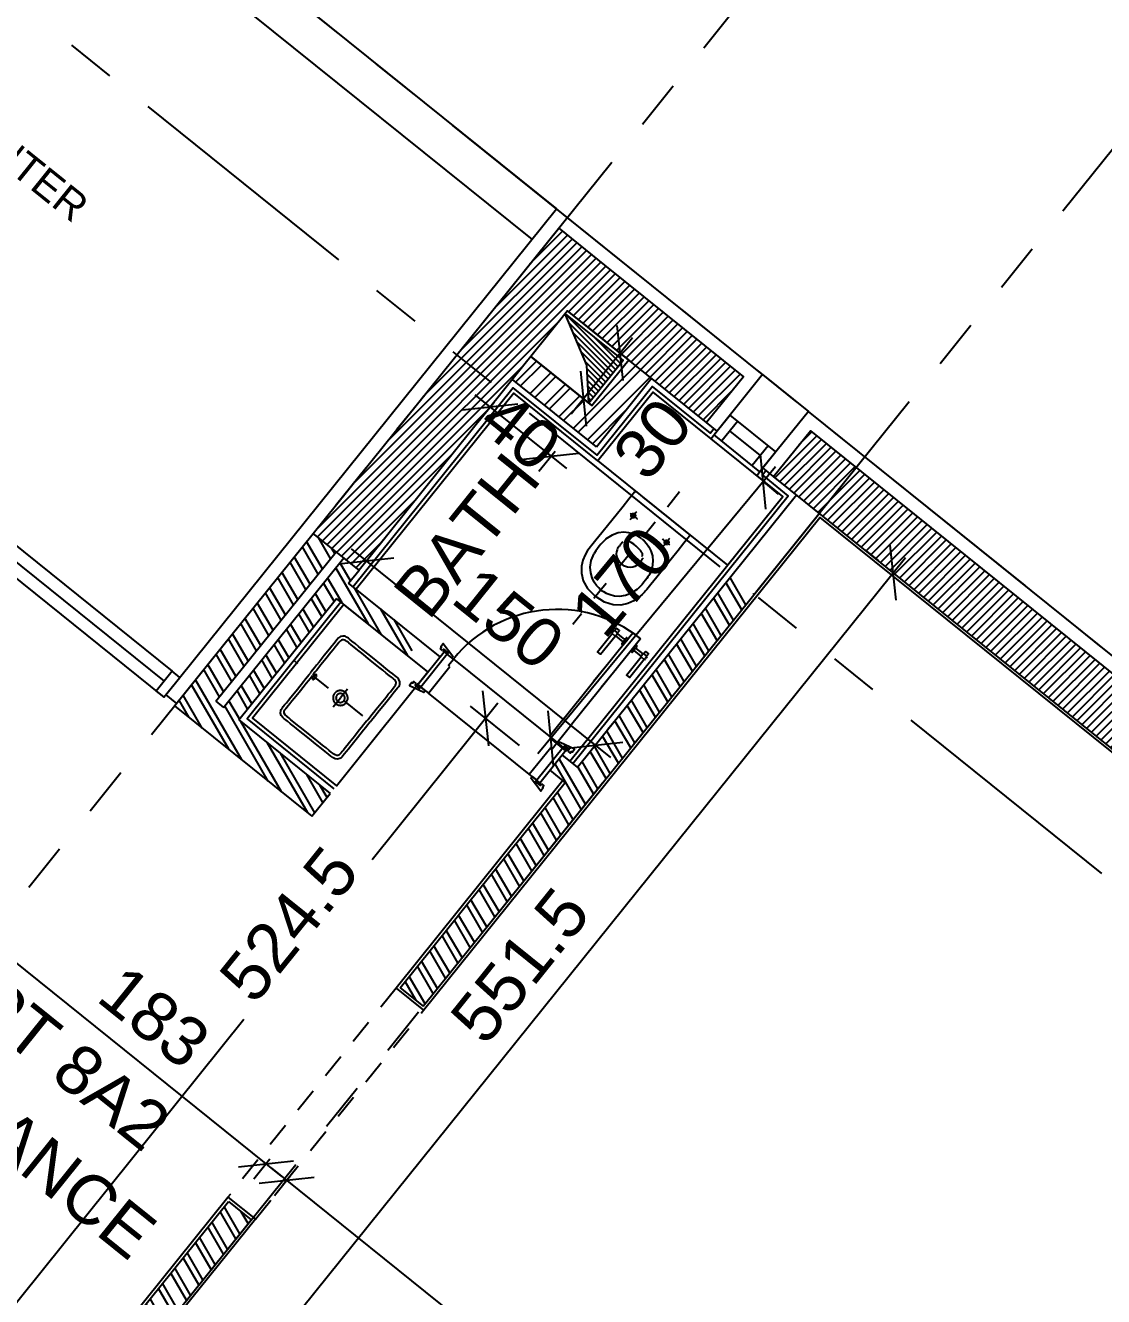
# Model space of a CAD drawing. Extents: x 83 to 143.2, y -2.6 to 70.8.
# Drawn here: x 119.7 to 125.21, y 40.34 to 46.83 of the extents above; entities that cross this region are included whole.
import ezdxf
from ezdxf.enums import TextEntityAlignment as Align

# ---------------------------------------------------------------- set-up
doc = ezdxf.new("R2010")
doc.units = 0
doc.header["$MEASUREMENT"] = 0
doc.header["$PDMODE"] = 3
doc.header["$PDSIZE"] = 0.3
for name, pattern in [('AXIS_100$0$A-AXIS$0$PHANTOM', [2.5, 1.25, -0.25, 0.25, -0.25, 0.25, -0.25]), ('CENTER', [2, 1.25, -0.25, 0.25, -0.25]), ('DASHDOTX2', [50.8, 25.4, -12.7, 0, -12.7]), ('HIDDEN2', [0.1875, 0.125, -0.0625])]:
    doc.linetypes.add(name, pattern=pattern)
doc.layers.get('0').update_dxf_attribs({"linetype": 'CONTINUOUS'})
doc.layers.get('DEFPOINTS').update_dxf_attribs({"linetype": 'CONTINUOUS'})
for name, color, linetype in [('A-ALU', 9, 'CONTINUOUS'), ('A-AXIS-SANITARY', 10, 'DASHDOTX2'), ('a-dim', 3, 'CONTINUOUS'), ('A-DOORS', 1, 'CONTINUOUS'), ('A-FLOR-PFIX', 61, 'CONTINUOUS'), ('A-HATCH-CONC', 8, 'CONTINUOUS'), ('A-HATCH-WALL', 8, 'CONTINUOUS'), ('A-NOMENCLATURE', 3, 'CONTINUOUS'), ('A-PLASTER', 8, 'CONTINUOUS'), ('A-PROJ1H', 9, 'HIDDEN2'), ('A-PROJECTION', 9, 'CONTINUOUS'), ('a-revetement', 1, 'CONTINUOUS'), ('A-SANIT', 95, 'CONTINUOUS'), ('A-SECT-TILE', 12, 'CONTINUOUS'), ('a-shaft', 251, 'CONTINUOUS'), ('a-text-red', 10, 'CONTINUOUS'), ('A-WALL', 4, 'CONTINUOUS'), ('AXIS_100$0$A-AXIS-100', 10, 'AXIS_100$0$A-AXIS$0$PHANTOM'), ('S-7TH$0$A-SHAFT 7-8', 8, 'CONTINUOUS'), ('S-7TH$0$A-STR 7-8TH', 2, 'CONTINUOUS'), ('S-8TH$0$A-SHAFT 7-8', 8, 'CONTINUOUS'), ('S-8TH$0$A-STR 7-8TH', 2, 'CONTINUOUS')]:
    doc.layers.add(name, color=color, linetype=linetype)
doc.styles.add('A100-STEXT', font='ARIAL.TTF', dxfattribs={"height": 0.25})
doc.dimstyles.new('A100-DIM', dxfattribs={"dimtxt": 0.25, "dimasz": 0.2, "dimexe": 0.1, "dimexo": 0.3, "dimgap": 0.1, "dimtad": 1, "dimlfac": 100, "dimrnd": 0.5, "dimdsep": 46, "dimtxsty": 'A100-STEXT', "dimblk1": 'OBLIQUE', "dimblk2": 'OBLIQUE', "dimsah": 1, "dimcen": -0.05, "dimdle": 0.1, "dimclrd": 15, "dimclre": 15, "dimclrt": 256, "dimadec": 0, "dimazin": 0, "dimtfac": 0.28, "dimtix": 1, "dimtmove": 2, "dimatfit": 3, "dimldrblk": 'OBLIQUE', "dimfxl": 0, "dimtolj": 1, "dimarcsym": 0})
pattern_1 = [(45, (91.649424, -3e-10), (-0.022097087, 0.022097087), [])]

# ---------------------------------------------------------------- blocks, each defined once
blk = doc.blocks.new('_OBLIQUE')
at = {"color": 0, "linetype": 'ByBlock'}
blk.add_line((-0.5, -0.5), (0.5, 0.5), dxfattribs=at)
blk = doc.blocks.new('*D41')
at = {"layer": 'a-dim', "color": 15, "lineweight": -2}
for p, q in [((123.9928, 44.1517), (124.0582, 44.0991)), ((120.6173, 39.6609), (124.1988, 44.1144)), ((120.5366, 39.8541), (120.602, 39.8015))]:
    blk.add_line(p, q, dxfattribs=at)
at = {"layer": 'DEFPOINTS', "color": 0}
for p in [(124.1362, 44.0365), (124.2266, 43.9637), (120.7704, 39.6661)]:
    blk.add_point(p, dxfattribs=at)
at = {"layer": 'a-dim', "color": 15, "lineweight": -2, "xscale": 0.2, "yscale": 0.2, "zscale": 0.2}
for p, rotation in [((124.1362, 44.0365), 51.19370934052296), ((120.68, 39.7388), 231.193709340523)]:
    blk.add_blockref('_OBLIQUE', p, dxfattribs=dict(at, rotation=rotation))
at = {"layer": 'a-dim', "insert": (122.2307, 42.0303), "char_height": 0.25, "attachment_point": 5, "rotation": 51.19371, "style": 'A100-STEXT'}
blk.add_mtext('\\A1;551.5', dxfattribs=at)
blk = doc.blocks.new('*D42')
at = {"layer": 'a-dim', "color": 15, "lineweight": -2}
for p, q in [((121.9994, 44.9442), (122.467, 44.5682)), ((122.0972, 44.9062), (122.0147, 44.8036)), ((122.4089, 44.6556), (122.3264, 44.553))]:
    blk.add_line(p, q, dxfattribs=at)
at = {"layer": 'DEFPOINTS', "color": 0}
for p in [(122.2852, 45.14), (122.5969, 44.8893), (122.3891, 44.6309)]:
    blk.add_point(p, dxfattribs=at)
at = {"layer": 'a-dim', "color": 15, "lineweight": -2, "xscale": 0.2, "yscale": 0.2, "zscale": 0.2}
for p, rotation in [((122.0774, 44.8816), 141.1937093677481), ((122.3891, 44.6309), 321.1937093677481)]:
    blk.add_blockref('_OBLIQUE', p, dxfattribs=dict(at, rotation=rotation))
at = {"layer": 'a-dim', "insert": (122.2332, 44.7562), "char_height": 0.25, "attachment_point": 5, "rotation": 321.19371, "style": 'A100-STEXT'}
blk.add_mtext('\\A1;40', dxfattribs=at)
blk = doc.blocks.new('*D43')
at = {"layer": 'a-dim', "color": 15, "lineweight": -2}
for p, q in [((119.4291, 42.2267), (121.011, 40.9546)), ((119.5259, 42.1876), (119.4443, 42.0861)), ((120.9519, 41.0407), (120.8704, 40.9393))]:
    blk.add_line(p, q, dxfattribs=at)
at = {"layer": 'DEFPOINTS', "color": 0}
for p in [(119.7139, 42.4213), (121.14, 41.2745), (120.933, 41.0172)]:
    blk.add_point(p, dxfattribs=at)
at = {"layer": 'a-dim', "color": 15, "lineweight": -2, "xscale": 0.2, "yscale": 0.2, "zscale": 0.2}
for p, rotation in [((119.507, 42.1641), 141.193709374434), ((120.933, 41.0172), 321.193709374434)]:
    blk.add_blockref('_OBLIQUE', p, dxfattribs=dict(at, rotation=rotation))
at = {"layer": 'a-dim', "insert": (120.3627, 41.7681), "char_height": 0.25, "attachment_point": 5, "rotation": 321.19371, "style": 'A100-STEXT'}
blk.add_mtext('\\A1;183', dxfattribs=at)
blk = doc.blocks.new('*D44')
at = {"layer": 'a-dim', "color": 15, "lineweight": -2}
for p, q in [((120.9603, 40.9953), (129.4037, 34.2051)), ((121.0571, 40.9561), (120.9756, 40.8547)), ((130.7861, 36.0836), (129.2631, 34.1899))]:
    blk.add_line(p, q, dxfattribs=at)
at = {"layer": 'DEFPOINTS', "color": 0}
for p in [(121.2452, 41.1899), (130.9741, 36.3174), (129.3258, 34.2678)]:
    blk.add_point(p, dxfattribs=at)
at = {"layer": 'a-dim', "color": 15, "lineweight": -2, "xscale": 0.2, "yscale": 0.2, "zscale": 0.2}
for p, rotation in [((121.0382, 40.9326), 141.1937093744343), ((129.3258, 34.2678), 321.1937093744343)]:
    blk.add_blockref('_OBLIQUE', p, dxfattribs=dict(at, rotation=rotation))
at = {"layer": 'a-dim', "insert": (125.3247, 37.7777), "char_height": 0.25, "attachment_point": 5, "rotation": 321.19371, "style": 'A100-STEXT'}
blk.add_mtext('\\A1;1063.5', dxfattribs=at)
blk = doc.blocks.new('*D49')
at = {"layer": 'a-dim', "color": 15, "lineweight": -2}
for p, q in [((122.5512, 45.3111), (122.6634, 45.2209)), ((122.804, 45.2361), (122.4906, 44.8465)), ((122.3631, 45.0773), (122.4754, 44.9871))]:
    blk.add_line(p, q, dxfattribs=at)
at = {"layer": 'DEFPOINTS', "color": 0}
for p in [(122.7849, 45.1231), (122.5533, 44.9244), (122.5969, 44.8893)]:
    blk.add_point(p, dxfattribs=at)
at = {"layer": 'a-dim', "color": 15, "lineweight": -2, "xscale": 0.2, "yscale": 0.2, "zscale": 0.2}
for p, rotation in [((122.7413, 45.1582), 51.19370936682868), ((122.5533, 44.9244), 231.1937093668287)]:
    blk.add_blockref('_OBLIQUE', p, dxfattribs=dict(at, rotation=rotation))
at = {"layer": 'a-dim', "insert": (122.9073, 44.7203), "char_height": 0.25, "attachment_point": 5, "rotation": 51.19371, "style": 'A100-STEXT'}
blk.add_mtext('\\A1;30', dxfattribs=at)
blk = doc.blocks.new('*D85')
at = {"layer": 'a-dim', "color": 15, "lineweight": -2}
for p, q in [((122.1174, 43.3698), (121.4747, 42.5706)), ((122.2272, 43.1531), (121.9768, 43.3545)), ((118.7048, 39.1264), (120.8195, 41.7559)), ((118.6478, 39.3006), (118.6896, 39.267))]:
    blk.add_line(p, q, dxfattribs=at)
at = {"layer": 'DEFPOINTS', "color": 0}
for p in [(122.0547, 43.2919), (122.461, 42.9651), (118.8816, 39.1126)]:
    blk.add_point(p, dxfattribs=at)
at = {"layer": 'a-dim', "color": 15, "lineweight": -2, "xscale": 0.2, "yscale": 0.2, "zscale": 0.2}
for p, rotation in [((122.0547, 43.2919), 51.19370934052296), ((118.7675, 39.2043), 231.193709340523)]:
    blk.add_blockref('_OBLIQUE', p, dxfattribs=dict(at, rotation=rotation))
at = {"layer": 'a-dim', "insert": (121.0507, 42.2408), "char_height": 0.25, "attachment_point": 5, "rotation": 51.19371, "style": 'A100-STEXT'}
blk.add_mtext('\\A1;524.5', dxfattribs=at)
blk = doc.blocks.new('A$C424D7636')
at = {"layer": 'A-ALU'}
for p, q in [((24.3159, 47.1427), (28.8044, 43.533)), ((24.1954, 47.0727), (28.7619, 43.4003)), ((31.6533, 44.8415), (31.5718, 44.7402)), ((31.6923, 44.8101), (31.6108, 44.7088)), ((31.8871, 44.6535), (31.6533, 44.8415)), ((31.8056, 44.5521), (31.5718, 44.7402)), ((31.6515, 44.7595), (31.8074, 44.6341)), ((31.8481, 44.6848), (31.7666, 44.5835)), ((31.8871, 44.6535), (31.8056, 44.5521)), ((27.9611, 44.1278), (28.7637, 43.4823))]:
    blk.add_line(p, q, dxfattribs=at)
blk.add_lwpolyline([(28.723, 43.4317), (28.7619, 43.4003), (28.8434, 43.5016), (28.8044, 43.533)], close=True, dxfattribs=at)
blk = doc.blocks.new('A$C3DEF75EA')
at = {"layer": 'A-DOORS'}
for p, q in [((-0.11, 0.68), (-0.06, 0.68)), ((-0.11, 0.56), (-0.11, 0.68)), ((-0.06, 0.68), (-0.06, 0.56)), ((-0.167, 0.63), (-0.193, 0.63)), ((-0.193, 0.625), (-0.193, 0.63)), ((-0.193, 0.61), (-0.193, 0.615)), ((-0.167, 0.61), (-0.193, 0.61)), ((-0.19, 0.63), (-0.19, 0.6445)), ((-0.19, 0.4905), (-0.19, 0.61)), ((-0.1705, 0.645), (-0.1895, 0.645)), ((-0.17, 0.63), (-0.17, 0.6445)), ((-0.17, 0.4905), (-0.17, 0.61)), ((-0.167, 0.6275), (-0.167, 0.63)), ((-0.12, 0.6275), (-0.167, 0.6275)), ((-0.167, 0.61), (-0.167, 0.6125)), ((-0.12, 0.6125), (-0.167, 0.6125)), ((-0.12, 0.602), (-0.12, 0.638)), ((-0.11, 0.64), (-0.118, 0.64)), ((-0.11, 0.6), (-0.118, 0.6)), ((-0.11, 0.6), (-0.11, 0.64)), ((-0.06, 0.64), (-0.052, 0.64)), ((-0.06, 0.6), (-0.06, 0.64)), ((-0.06, 0.6), (-0.052, 0.6)), ((-0.05, 0.602), (-0.05, 0.638)), ((-0.05, 0.6275), (-0.003, 0.6275)), ((-0.05, 0.6125), (-0.003, 0.6125)), ((-0.003, 0.63), (0.023, 0.63)), ((-0.003, 0.6275), (-0.003, 0.63)), ((-0.003, 0.61), (-0.003, 0.6125)), ((-0.003, 0.61), (0.023, 0.61)), ((0, 0.63), (0, 0.6445)), ((0, 0.4905), (0, 0.61)), ((0.0005, 0.645), (0.0195, 0.645)), ((0.02, 0.63), (0.02, 0.6445)), ((0.02, 0.4905), (0.02, 0.61)), ((0.023, 0.625), (0.023, 0.63)), ((0.023, 0.61), (0.023, 0.615)), ((-0.11, 0.12), (-0.11, 0.56)), ((-0.06, 0.56), (-0.06, 0.12)), ((-0.1705, 0.49), (-0.1895, 0.49)), ((-0.11, 0.483), (-0.11, 0.36)), ((-0.06, 0.483), (-0.06, 0.36)), ((0.0005, 0.49), (0.0195, 0.49)), ((-0.11, 0.12), (-0.11, 0)), ((-0.06, 0), (-0.06, 0.12)), ((-0.809, 0), (-0.781, 0.009)), ((-0.809, 0.009), (-0.781, 0)), ((0.009, 0), (-0.019, 0.009)), ((0.009, 0.009), (-0.019, 0)), ((-0.11, 0), (-0.06, 0)), ((-0.809, -0.215), (-0.781, -0.224)), ((-0.809, -0.224), (-0.781, -0.215)), ((0.009, -0.215), (-0.019, -0.224)), ((0.009, -0.224), (-0.019, -0.215))]:
    blk.add_line(p, q, dxfattribs=at)
at = {"layer": 'A-DOORS', "color": 8}
for p, q in [((-0.74, 0), (-0.06, 0)), ((-0.07, -0.215), (-0.73, -0.215))]:
    blk.add_line(p, q, dxfattribs=at)
at = {"layer": 'A-DOORS'}
for points in [[(-0.81, 0), (-0.825, 0), (-0.825, 0.01), (-0.83, 0.01), (-0.83, 0.03), (-0.7518, 0.0104, -0.381769), (-0.75, 0.0084), (-0.75, 0), (-0.78, 0), (-0.78, 0.01), (-0.81, 0.01), (-0.81, 0)], [(0.01, 0), (0.025, 0), (0.025, 0.01), (0.03, 0.01), (0.03, 0.03), (-0.0482, 0.0104, 0.381769), (-0.05, 0.0084), (-0.05, 0), (-0.02, 0), (-0.02, 0.01), (0.01, 0.01), (0.01, 0)], [(-0.81, -0.215), (-0.825, -0.215), (-0.825, -0.225), (-0.83, -0.225), (-0.83, -0.245), (-0.7518, -0.2254, 0.381769), (-0.75, -0.2234), (-0.75, -0.215), (-0.78, -0.215), (-0.78, -0.225), (-0.81, -0.225), (-0.81, -0.215)], [(0.01, -0.215), (0.025, -0.215), (0.025, -0.225), (0.03, -0.225), (0.03, -0.245), (-0.0482, -0.2254, -0.381769), (-0.05, -0.2234), (-0.05, -0.215), (-0.02, -0.215), (-0.02, -0.225), (0.01, -0.225), (0.01, -0.215)]]:
    blk.add_lwpolyline(points, format="xyb", dxfattribs=at)
for points in [[(-0.809, 0), (-0.781, 0), (-0.781, 0.009), (-0.809, 0.009)], [(0.009, 0), (-0.019, 0), (-0.019, 0.009), (0.009, 0.009)], [(-0.809, -0.215), (-0.781, -0.215), (-0.781, -0.224), (-0.809, -0.224)], [(0.009, -0.215), (-0.019, -0.215), (-0.019, -0.224), (0.009, -0.224)]]:
    blk.add_lwpolyline(points, close=True, dxfattribs=at)
for points in [[(-0.8, -0.215), (-0.8, 0), (-0.78, 0), (-0.78, -0.215), (-0.8, -0.215)], [(-0.73, -0.04), (-0.74, -0.04), (-0.74, 0), (-0.78, 0)], [(-0.78, 0), (-0.78, -0.215), (-0.73, -0.215), (-0.73, -0.04)], [(0, -0.215), (0, 0), (-0.02, 0), (-0.02, -0.215), (0, -0.215)], [(-0.07, -0.04), (-0.06, -0.04), (-0.06, 0), (-0.02, 0)], [(-0.02, 0), (-0.02, -0.215), (-0.07, -0.215), (-0.07, -0.04)]]:
    blk.add_lwpolyline(points, dxfattribs=at)
blk.add_arc((-0.0597, -0.0003), 0.6803, 90.02544, 179.97456, dxfattribs=at)
for centre, major_axis, start_param, end_param in [((-0.2006, 0.62), (0.00642, 0.00642), 4.914874, 6.080701), ((-0.1895, 0.6445), (-0.000354, 0.000354), -0.785398, 0.785398), ((-0.1705, 0.6445), (0.000354, 0.000354), 5.497787, 7.068583), ((-0.149, 0.62), (0.0138, 0.0138), 1.961403, 2.750986), ((-0.118, 0.638), (-0.00141, 0.00141), -0.785398, 0.785398), ((-0.118, 0.602), (0.00141, 0.00141), 2.356194, 3.926991), ((-0.052, 0.638), (0.00141, 0.00141), 5.497787, 7.068583), ((-0.052, 0.602), (-0.00141, 0.00141), 2.356194, 3.926991), ((-0.021, 0.62), (0.0138, 0.0138), 5.102996, 5.892578), ((0.0005, 0.6445), (-0.000354, 0.000354), -0.785398, 0.785398), ((0.0195, 0.6445), (0.000354, 0.000354), 5.497787, 7.068583), ((0.0306, 0.62), (0.00642, 0.00642), 1.773281, 2.939108), ((-0.1895, 0.4905), (0.000354, 0.000354), 2.356194, 3.926991), ((-0.1705, 0.4905), (-0.000354, 0.000354), 2.356194, 3.926991), ((0.0005, 0.4905), (0.000354, 0.000354), 2.356194, 3.926991), ((0.0195, 0.4905), (-0.000354, 0.000354), 2.356194, 3.926991)]:
    blk.add_ellipse(centre, major_axis=major_axis, ratio=1, start_param=start_param, end_param=end_param, dxfattribs=at)
blk = doc.blocks.new('A$C4412624D')
for points in [[(-363.316505, 205.931824, 0), (-369.377186, 205.812927, 0), (-385.619804, 204.401184, 0), (-409.135235, 200.113983, 0), (-437.014357, 191.368836, 0), (-466.348038, 176.583069, 0), (-494.227158, 154.174194, 0), (-517.742592, 122.559601, 0), (-533.985207, 80.156738, 0), (-540.045876, 25.382996, 0)], [(-7.305237, 205.931824, 0), (-19.51413, 205.931824, 0), (-52.233948, 205.931824, 0), (-99.604431, 205.931824, 0), (-155.76532, 205.931824, 0), (-214.856354, 205.931793, 0), (-271.017242, 205.931793, 0), (-318.387726, 205.931793, 0), (-351.107536, 205.931763, 0), (-363.316406, 205.931763, 0)], [(-7.305237, 205.931824, 0), (-7.054718, 205.891724, 0), (-6.383331, 205.746399, 0), (-5.411285, 205.458283, 0), (-4.258881, 204.989777, 0), (-3.046356, 204.303314, 0), (-1.893951, 203.361298, 0), (-0.921936, 202.126221, 0), (-0.250519, 200.560455, 0), (0, 198.626465, 0)], [(-0.000031, 198.626618, 0), (-0.000031, 186.942688, 0), (-0.000031, 155.629791, 0), (-0.000031, 110.296204, 0), (-0.000031, 56.550171, 0), (0, 0, 0), (0, -53.746025, 0), (0, -99.079628, 0), (0.000031, -130.392528, 0), (0.000031, -142.076446, 0)], [(-497.934326, 27.701111, 0), (-497.803253, 31.697464, 0), (-496.723526, 42.562134, 0), (-493.665352, 58.608521, 0), (-487.598946, 78.150055, 0), (-477.494526, 99.500153, 0), (-462.322313, 120.972229, 0), (-441.052518, 140.879669, 0), (-412.655359, 157.53595, 0), (-376.101051, 169.254425, 0)], [(-283.871368, 169.254578, 0), (-285.531082, 169.495087, 0), (-290.24971, 170.096344, 0), (-297.636414, 170.87796, 0), (-307.300392, 171.659577, 0), (-318.850838, 172.260834, 0), (-331.896935, 172.501343, 0), (-346.047874, 172.200714, 0), (-360.912849, 171.17862, 0), (-376.101044, 169.254608, 0)], [(-167.899292, 27.713638, 0), (-167.94632, 31.783478, 0), (-168.779755, 42.831787, 0), (-171.43811, 59.116745, 0), (-176.960022, 78.896546, 0), (-186.383972, 100.429382, 0), (-200.748535, 121.973389, 0), (-221.092255, 141.786835, 0), (-248.453674, 158.127808, 0), (-283.871368, 169.254547, 0)], [(-128.633087, 134.554077, 0), (-126.879395, 134.554077, 0), (-122.179504, 134.554077, 0), (-115.375183, 134.554077, 0), (-107.308197, 134.554077, 0), (-98.820343, 134.554108, 0), (-90.753357, 134.554108, 0), (-83.949036, 134.554108, 0), (-79.249146, 134.554138, 0), (-77.495453, 134.554138, 0)], [(-93.019531, 135.467438, 0), (-93.196075, 137.437134, 0), (-93.705109, 139.291046, 0), (-94.515656, 140.998169, 0), (-95.596771, 142.527588, 0), (-96.917511, 143.848328, 0), (-98.446899, 144.929444, 0), (-100.154022, 145.740021, 0), (-102.007935, 146.249054, 0), (-103.977631, 146.425629, 0), (-103.977631, 146.425537, 0), (-105.947327, 146.248993, 0), (-107.801239, 145.73996, 0), (-109.508362, 144.929413, 0), (-111.03775, 143.848328, 0), (-112.358459, 142.527588, 0), (-113.439575, 140.99823, 0), (-114.250092, 139.291107, 0), (-114.759094, 137.437256, 0), (-114.935638, 135.46759, 0), (-114.93573, 135.467438, 0), (-114.759186, 133.497742, 0), (-114.250153, 131.643829, 0), (-113.439606, 129.936707, 0), (-112.35849, 128.407288, 0), (-111.03775, 127.086548, 0), (-109.508362, 126.005432, 0), (-107.801239, 125.194855, 0), (-105.947327, 124.685822, 0), (-103.977631, 124.509247, 0), (-103.977631, 124.509339, 0), (-102.007935, 124.685883, 0), (-100.154022, 125.194916, 0), (-98.446899, 126.005463, 0), (-96.917511, 127.086548, 0), (-95.596802, 128.407288, 0), (-94.515686, 129.936646, 0), (-93.70517, 131.643768, 0), (-93.196167, 133.49762, 0), (-93.019623, 135.467285, 0)], [(-103.977631, 156.470307, 0), (-103.977631, 154.841889, 0), (-103.977631, 150.477722, 0), (-103.977631, 144.159454, 0), (-103.977631, 136.668732, 0), (-103.977661, 128.787171, 0), (-103.977661, 121.296448, 0), (-103.977661, 114.97818, 0), (-103.977692, 110.614014, 0), (-103.977692, 108.985626, 0)], [(-239.127029, 93.496338, 0), (-244.453003, 93.570557, 0), (-249.945557, 93.674713, 0), (-255.392944, 93.798554, 0), (-260.583328, 93.931671, 0), (-265.304947, 94.063751, 0), (-269.345993, 94.184479, 0), (-272.494675, 94.283508, 0), (-274.5392, 94.350495, 0), (-275.267776, 94.375122, 0), (-275.267746, 94.375122, 0), (-277.177994, 94.160919, 0), (-282.297455, 93.202637, 0), (-289.709213, 91.026795, 0), (-298.496338, 87.159912, 0), (-307.741928, 81.128479, 0), (-316.529068, 72.45903, 0), (-323.940826, 60.67807, 0), (-329.060295, 45.312103, 0), (-330.970551, 25.887634, 0)], [(-222.988953, 73.828949, 0), (-223.338638, 74.133179, 0), (-224.304276, 74.948532, 0), (-225.760712, 76.128952, 0), (-227.582809, 77.528443, 0), (-229.645447, 79.000946, 0), (-231.823486, 80.400421, 0), (-233.99176, 81.580872, 0), (-236.025146, 82.39621, 0), (-237.798523, 82.70047, 0)], [(-222.988953, 73.828949, 0), (-222.415253, 72.286972, 0), (-220.969742, 67.851441, 0), (-219.065781, 60.807938, 0), (-217.11673, 51.442078, 0), (-215.53595, 40.039414, 0), (-214.736816, 26.885574, 0), (-215.132675, 12.266113, 0), (-217.136887, -3.533356, 0), (-221.162842, -20.227234, 0)], [(-363.316505, -149.381658, 0), (-369.377186, -149.461094, 0), (-385.619804, -148.580885, 0), (-409.135235, -145.063267, 0), (-437.014357, -137.230472, 0), (-466.348038, -123.404728, 0), (-494.227158, -101.908272, 0), (-517.742592, -71.063339, 0), (-533.985207, -29.192154, 0), (-540.045876, 25.383057, 0)], [(-497.934326, 27.701111, 0), (-497.877174, 23.658875, 0), (-496.982231, 12.679642, 0), (-494.164284, -3.515335, 0), (-488.338104, -23.204819, 0), (-478.41848, -44.667587, 0), (-463.320183, -66.182388, 0), (-441.957998, -86.028, 0), (-413.246702, -102.483177, 0), (-376.101074, -113.826691, 0)], [(-239.127029, -38.068466, 0), (-244.453003, -38.14267, 0), (-249.945557, -38.246841, 0), (-255.392944, -38.370651, 0), (-260.583328, -38.503769, 0), (-265.304947, -38.635849, 0), (-269.345993, -38.756561, 0), (-272.494675, -38.855591, 0), (-274.5392, -38.922577, 0), (-275.267776, -38.947189, 0), (-275.267746, -38.947235, 0), (-277.177994, -38.733047, 0), (-282.297455, -37.774811, 0), (-289.709213, -35.599045, 0), (-298.496338, -31.732208, 0), (-307.741928, -25.700821, 0), (-316.529068, -17.031387, 0), (-323.940826, -5.250381, 0), (-329.060295, 10.115692, 0), (-330.970551, 29.540344, 0)], [(-167.899292, 27.713638, 0), (-167.835449, 23.744888, 0), (-168.391693, 12.949295, 0), (-170.689728, -3.00711, 0), (-175.851273, -22.458359, 0), (-184.998032, -43.738403, 0), (-199.251709, -65.181274, 0), (-219.733994, -85.120949, 0), (-247.56662, -101.891426, 0), (-283.871277, -113.826691, 0)], [(-221.162796, -20.227218, 0), (-221.512482, -20.531448, 0), (-222.478119, -21.346786, 0), (-223.934555, -22.527222, 0), (-225.756668, -23.926681, 0), (-227.819305, -25.39917, 0), (-229.99733, -26.79863, 0), (-232.165619, -27.97905, 0), (-234.19902, -28.794388, 0), (-235.972382, -29.098617, 0)], [(-103.977631, -101.042419, 0), (-103.977631, -99.414001, 0), (-103.977631, -95.049827, 0), (-103.977631, -88.731552, 0), (-103.977631, -81.240814, 0), (-103.977661, -73.359253, 0), (-103.977661, -65.868515, 0), (-103.977661, -59.550239, 0), (-103.977692, -55.186066, 0), (-103.977692, -53.557648, 0)], [(-283.871368, -113.826683, 0), (-285.531082, -114.067184, 0), (-290.24971, -114.668434, 0), (-297.636414, -115.450065, 0), (-307.300392, -116.231693, 0), (-318.850838, -116.832943, 0), (-331.896935, -117.073444, 0), (-346.047874, -116.772819, 0), (-360.912849, -115.750694, 0), (-376.101044, -113.826691, 0)], [(-128.633087, -79.126785, 0), (-126.879395, -79.126785, 0), (-122.179504, -79.126785, 0), (-115.375183, -79.126785, 0), (-107.308197, -79.126793, 0), (-98.820343, -79.126793, 0), (-90.753357, -79.1268, 0), (-83.949036, -79.1268, 0), (-79.249146, -79.126808, 0), (-77.495453, -79.126816, 0)], [(-93.019531, -80.039558, 0), (-93.196075, -78.069855, 0), (-93.705109, -76.215965, 0), (-94.515656, -74.508842, 0), (-95.596771, -72.979439, 0), (-96.917511, -71.658707, 0), (-98.446899, -70.577591, 0), (-100.154022, -69.767044, 0), (-102.007935, -69.258026, 0), (-103.977631, -69.081474, 0), (-103.977631, -69.081459, 0), (-105.947327, -69.258011, 0), (-107.801239, -69.767036, 0), (-109.508362, -70.577583, 0), (-111.03775, -71.658699, 0), (-112.358459, -72.979431, 0), (-113.439575, -74.508835, 0), (-114.250092, -76.21595, 0), (-114.759094, -78.069839, 0), (-114.935638, -80.039543, 0), (-114.93573, -80.039558, 0), (-114.759186, -82.009262, 0), (-114.250153, -83.863159, 0), (-113.439606, -85.570282, 0), (-112.35849, -87.099686, 0), (-111.03775, -88.420425, 0), (-109.508362, -89.501541, 0), (-107.801239, -90.312088, 0), (-105.947327, -90.821113, 0), (-103.977631, -90.997673, 0), (-103.977631, -90.997658, 0), (-102.007935, -90.821106, 0), (-100.154022, -90.31208, 0), (-98.446899, -89.501533, 0), (-96.917511, -88.420418, 0), (-95.596802, -87.099678, 0), (-94.515686, -85.570274, 0), (-93.70517, -83.863144, 0), (-93.196167, -82.009254, 0), (-93.019623, -80.039543, 0)], [(-7.305237, -149.381658, 0), (-19.51413, -149.381658, 0), (-52.233948, -149.381658, 0), (-99.604431, -149.381658, 0), (-155.76532, -149.381658, 0), (-214.856354, -149.38166, 0), (-271.017242, -149.38166, 0), (-318.387726, -149.38166, 0), (-351.107536, -149.381662, 0), (-363.316406, -149.381662, 0)], [(-7.305237, -149.381658, 0), (-7.054718, -149.341568, 0), (-6.383331, -149.196247, 0), (-5.411285, -148.908123, 0), (-4.258881, -148.439623, 0), (-3.046356, -147.753174, 0), (-1.893951, -146.811207, 0), (-0.921936, -145.576141, 0), (-0.250519, -144.010414, 0), (0, -142.076446, 0)]]:
    blk.add_polyline3d(points)
at = {"layer": 'A-AXIS-SANITARY', "linetype": 'CENTER', "ltscale": 0.1}
blk.add_line((136.288241, 26.88557), (-721.794139, 26.885582), dxfattribs=at)
blk = doc.blocks.new('A$C6D442EC4')
at = {"layer": 'A-AXIS-SANITARY', "linetype": 'CENTER', "ltscale": 0.1}
blk.add_line((-0.0027, 0.3461), (-0.0027, -0.0992), dxfattribs=at)
at = {"layer": 'A-FLOR-PFIX', "ltscale": 0.5}
for points in [[(-0.0025, 0.3948), (-0.0051, 0.3948), (-0.0125, 0.3948), (-0.0239, 0.3948), (-0.0388, 0.3948), (-0.0564, 0.3948), (-0.076, 0.3948), (-0.1187, 0.3948), (-0.1614, 0.3948), (-0.181, 0.3948), (-0.1986, 0.3948), (-0.2135, 0.3948), (-0.225, 0.3948), (-0.2323, 0.3948), (-0.235, 0.3948), (-0.2405, 0.394), (-0.246, 0.3919), (-0.2556, 0.3842), (-0.2625, 0.3736), (-0.2651, 0.362), (-0.2651, 0.361), (-0.2651, 0.3583), (-0.2651, 0.3538), (-0.2651, 0.3478), (-0.2651, 0.3316), (-0.2651, 0.3105), (-0.2651, 0.2855), (-0.2651, 0.2577), (-0.2651, 0.1972), (-0.2651, 0.1367), (-0.2651, 0.1088), (-0.2651, 0.0839), (-0.2651, 0.0628), (-0.2651, 0.0466), (-0.2651, 0.0405), (-0.2651, 0.0361), (-0.2651, 0.0333), (-0.2651, 0.0324), (-0.2626, 0.0199), (-0.2557, 0.0096), (-0.2448, 0.0026), (-0.2379, 0.0007), (-0.2303, 0), (-0.2278, 0), (-0.2205, 0), (-0.2093, 0), (-0.1947, 0), (-0.1775, 0), (-0.1582, 0), (-0.1164, 0), (-0.0746, 0), (-0.0553, 0), (-0.0381, 0), (-0.0235, 0), (-0.0123, 0), (-0.005, 0), (-0.0025, 0)], [(-0.0026, 0.3948), (0, 0.3948), (0.0074, 0.3948), (0.0188, 0.3948), (0.0337, 0.3948), (0.0513, 0.3948), (0.0709, 0.3948), (0.1136, 0.3948), (0.1563, 0.3948), (0.176, 0.3948), (0.1936, 0.3948), (0.2084, 0.3948), (0.2199, 0.3948), (0.2273, 0.3948), (0.2299, 0.3948), (0.2355, 0.394), (0.2409, 0.3919), (0.2506, 0.3842), (0.2574, 0.3736), (0.26, 0.362), (0.26, 0.361), (0.26, 0.3583), (0.26, 0.3538), (0.26, 0.3478), (0.26, 0.3316), (0.26, 0.3105), (0.26, 0.2856), (0.26, 0.2578), (0.26, 0.1974), (0.26, 0.137), (0.26, 0.1092), (0.26, 0.0843), (0.26, 0.0632), (0.26, 0.047), (0.26, 0.041), (0.26, 0.0366), (0.26, 0.0338), (0.26, 0.0329), (0.2574, 0.0212), (0.2506, 0.0106), (0.2409, 0.003), (0.2355, 0.0008), (0.2299, 0), (0.2273, 0), (0.2199, 0), (0.2084, 0), (0.1936, 0), (0.176, 0), (0.1563, 0), (0.1136, 0), (0.0709, 0), (0.0513, 0), (0.0337, 0), (0.0188, 0), (0.0074, 0), (0, 0), (-0.0026, 0)], [(-0.0025, 0.3784), (-0.0049, 0.3784), (-0.0118, 0.3784), (-0.0226, 0.3784), (-0.0366, 0.3784), (-0.0531, 0.3784), (-0.0715, 0.3784), (-0.1116, 0.3784), (-0.1517, 0.3784), (-0.1701, 0.3784), (-0.1867, 0.3784), (-0.2006, 0.3784), (-0.2114, 0.3784), (-0.2183, 0.3784), (-0.2208, 0.3784), (-0.2288, 0.3778), (-0.2351, 0.3761), (-0.2399, 0.3735), (-0.2434, 0.37), (-0.2472, 0.361), (-0.2481, 0.3502), (-0.2481, 0.3493), (-0.2481, 0.3468), (-0.2481, 0.3427), (-0.2481, 0.3371), (-0.2481, 0.322), (-0.2481, 0.3025), (-0.2481, 0.2793), (-0.2481, 0.2535), (-0.2481, 0.1974), (-0.2481, 0.1413), (-0.2481, 0.1155), (-0.2481, 0.0924), (-0.2481, 0.0728), (-0.2481, 0.0577), (-0.2481, 0.0522), (-0.2481, 0.048), (-0.2481, 0.0455), (-0.2481, 0.0446), (-0.2472, 0.0339), (-0.2434, 0.0249), (-0.2399, 0.0214), (-0.2351, 0.0187), (-0.2288, 0.017), (-0.2208, 0.0164), (-0.2183, 0.0164), (-0.2114, 0.0164), (-0.2006, 0.0164), (-0.1867, 0.0164), (-0.1701, 0.0164), (-0.1517, 0.0164), (-0.1116, 0.0164), (-0.0715, 0.0164), (-0.0531, 0.0164), (-0.0366, 0.0164), (-0.0226, 0.0164), (-0.0118, 0.0164), (-0.0049, 0.0164), (-0.0025, 0.0164)], [(-0.0026, 0.3784), (-0.0002, 0.3784), (0.0068, 0.3784), (0.0175, 0.3784), (0.0315, 0.3784), (0.048, 0.3784), (0.0665, 0.3784), (0.1065, 0.3784), (0.1466, 0.3784), (0.1651, 0.3784), (0.1816, 0.3784), (0.1955, 0.3784), (0.2063, 0.3784), (0.2132, 0.3784), (0.2157, 0.3784), (0.2237, 0.3778), (0.23, 0.3761), (0.2348, 0.3735), (0.2383, 0.37), (0.2421, 0.361), (0.243, 0.3502), (0.243, 0.3493), (0.243, 0.3468), (0.243, 0.3427), (0.243, 0.3371), (0.243, 0.322), (0.243, 0.3025), (0.243, 0.2793), (0.243, 0.2535), (0.243, 0.1974), (0.243, 0.1413), (0.243, 0.1155), (0.243, 0.0924), (0.243, 0.0728), (0.243, 0.0577), (0.243, 0.0522), (0.243, 0.048), (0.243, 0.0455), (0.243, 0.0446), (0.2421, 0.0339), (0.2383, 0.0249), (0.2348, 0.0214), (0.23, 0.0187), (0.2237, 0.017), (0.2157, 0.0164), (0.2132, 0.0164), (0.2063, 0.0164), (0.1955, 0.0164), (0.1816, 0.0164), (0.1651, 0.0164), (0.1466, 0.0164), (0.1065, 0.0164), (0.0665, 0.0164), (0.048, 0.0164), (0.0315, 0.0164), (0.0175, 0.0164), (0.0068, 0.0164), (-0.0002, 0.0164), (-0.0026, 0.0164)], [(-0.0408, 0.1997), (-0.0406, 0.2035), (-0.04, 0.2073), (-0.0391, 0.2109), (-0.0378, 0.2144), (-0.0362, 0.2176), (-0.0343, 0.2208), (-0.0322, 0.2237), (-0.0297, 0.2263), (-0.0271, 0.2288), (-0.0242, 0.2309), (-0.021, 0.2328), (-0.0177, 0.2344), (-0.0143, 0.2357), (-0.0107, 0.2366), (-0.0069, 0.2372), (-0.0031, 0.2374), (0.0008, 0.2372), (0.0045, 0.2366), (0.0081, 0.2357), (0.0116, 0.2344), (0.0149, 0.2328), (0.018, 0.2309), (0.0209, 0.2288), (0.0236, 0.2263), (0.026, 0.2237), (0.0282, 0.2208), (0.0301, 0.2176), (0.0317, 0.2144), (0.0329, 0.2109), (0.0339, 0.2073), (0.0344, 0.2035), (0.0346, 0.1997), (0.0344, 0.1958), (0.0339, 0.1921), (0.0329, 0.1885), (0.0317, 0.185), (0.0301, 0.1817), (0.0282, 0.1786), (0.026, 0.1757), (0.0236, 0.173), (0.0209, 0.1706), (0.018, 0.1684), (0.0149, 0.1665), (0.0116, 0.1649), (0.0081, 0.1637), (0.0045, 0.1627), (0.0008, 0.1622), (-0.0031, 0.162), (-0.0069, 0.1622), (-0.0107, 0.1627), (-0.0143, 0.1637), (-0.0177, 0.1649), (-0.021, 0.1665), (-0.0242, 0.1684), (-0.0271, 0.1706), (-0.0297, 0.173), (-0.0322, 0.1757), (-0.0343, 0.1786), (-0.0362, 0.1817), (-0.0378, 0.185), (-0.0391, 0.1885), (-0.04, 0.1921), (-0.0406, 0.1958), (-0.0408, 0.1997), (-0.0408, 0.1997)], [(-0.0257, 0.1997), (-0.0256, 0.202), (-0.0252, 0.2042), (-0.0247, 0.2064), (-0.0239, 0.2085), (-0.023, 0.2105), (-0.0218, 0.2123), (-0.0205, 0.2141), (-0.0191, 0.2157), (-0.0175, 0.2171), (-0.0157, 0.2184), (-0.0139, 0.2196), (-0.0119, 0.2205), (-0.0098, 0.2213), (-0.0076, 0.2218), (-0.0054, 0.2222), (-0.0031, 0.2223), (-0.0008, 0.2222), (0.0015, 0.2218), (0.0037, 0.2213), (0.0057, 0.2205), (0.0077, 0.2196), (0.0096, 0.2184), (0.0113, 0.2171), (0.0129, 0.2157), (0.0144, 0.2141), (0.0157, 0.2123), (0.0168, 0.2105), (0.0178, 0.2085), (0.0185, 0.2064), (0.0191, 0.2042), (0.0194, 0.202), (0.0196, 0.1997), (0.0194, 0.1974), (0.0191, 0.1951), (0.0185, 0.1929), (0.0178, 0.1909), (0.0168, 0.1889), (0.0157, 0.187), (0.0144, 0.1853), (0.0129, 0.1837), (0.0113, 0.1822), (0.0096, 0.1809), (0.0077, 0.1798), (0.0057, 0.1788), (0.0037, 0.1781), (0.0015, 0.1775), (-0.0008, 0.1772), (-0.0031, 0.1771), (-0.0054, 0.1772), (-0.0076, 0.1775), (-0.0098, 0.1781), (-0.0119, 0.1788), (-0.0139, 0.1798), (-0.0157, 0.1809), (-0.0175, 0.1822), (-0.0191, 0.1837), (-0.0205, 0.1853), (-0.0218, 0.187), (-0.023, 0.1889), (-0.0239, 0.1909), (-0.0247, 0.1929), (-0.0252, 0.1951), (-0.0256, 0.1974), (-0.0257, 0.1997), (-0.0257, 0.1997)], [(-0.0176, 0.0295), (-0.0176, 0.0302), (-0.0173, 0.0308), (-0.017, 0.0315), (-0.0165, 0.0321), (-0.0158, 0.0326), (-0.0151, 0.0332), (-0.0142, 0.0337), (-0.0132, 0.0341), (-0.011, 0.0349), (-0.0084, 0.0355), (-0.0056, 0.0359), (-0.0026, 0.036), (0.0004, 0.0359), (0.0033, 0.0355), (0.0058, 0.0349), (0.0081, 0.0341), (0.009, 0.0337), (0.0099, 0.0332), (0.0107, 0.0326), (0.0113, 0.0321), (0.0118, 0.0315), (0.0122, 0.0308), (0.0124, 0.0302), (0.0125, 0.0295), (0.0124, 0.0288), (0.0122, 0.0282), (0.0118, 0.0276), (0.0113, 0.027), (0.0107, 0.0264), (0.0099, 0.0258), (0.009, 0.0253), (0.0081, 0.0249), (0.0058, 0.0241), (0.0033, 0.0235), (0.0004, 0.0231), (-0.0026, 0.023), (-0.0056, 0.0231), (-0.0084, 0.0235), (-0.011, 0.0241), (-0.0132, 0.0249), (-0.0142, 0.0253), (-0.0151, 0.0258), (-0.0158, 0.0264), (-0.0165, 0.027), (-0.017, 0.0276), (-0.0173, 0.0282), (-0.0176, 0.0288), (-0.0176, 0.0295), (-0.0176, 0.0295)]]:
    blk.add_lwpolyline(points, dxfattribs=at)
at = {"layer": 'A-SANIT', "ltscale": 0.5}
for points in [[(-0.0614, 0.1997), (-0.0031, 0.1997)], [(0.0553, 0.1997), (-0.0031, 0.1997)]]:
    blk.add_lwpolyline(points, dxfattribs=at)
blk = doc.blocks.new('*D103')
at = {"layer": 'a-dim', "color": 15, "lineweight": -2}
for p, q in [((121.5428, 44.2168), (121.5082, 44.1738)), ((121.3676, 44.1585), (122.6923, 43.0931)), ((122.7117, 43.2768), (122.6771, 43.2337))]:
    blk.add_line(p, q, dxfattribs=at)
at = {"layer": 'DEFPOINTS', "color": 0}
for p in [(121.3548, 43.9831), (122.6144, 43.1558), (122.5237, 43.043)]:
    blk.add_point(p, dxfattribs=at)
at = {"layer": 'a-dim', "color": 15, "lineweight": -2, "xscale": 0.2, "yscale": 0.2, "zscale": 0.2}
for p, rotation in [((121.4455, 44.0958), 141.1937094221436), ((122.6144, 43.1558), 321.1937094221436)]:
    blk.add_blockref('_OBLIQUE', p, dxfattribs=dict(at, rotation=rotation))
at = {"layer": 'a-dim', "insert": (122.1726, 43.8032), "char_height": 0.25, "attachment_point": 5, "rotation": 321.19371, "style": 'A100-STEXT'}
blk.add_mtext('\\A1;150', dxfattribs=at)
blk = doc.blocks.new('*D104')
at = {"layer": 'a-dim', "color": 15, "lineweight": -2}
for p, q in [((122.3216, 43.1133), (123.5354, 44.578)), ((123.4716, 44.5011), (123.5486, 44.4372)), ((122.3854, 43.1903), (122.4624, 43.1265))]:
    blk.add_line(p, q, dxfattribs=at)
at = {"layer": 'DEFPOINTS', "color": 0}
for p in [(123.2406, 44.6925), (123.4716, 44.5011), (122.1544, 43.3817)]:
    blk.add_point(p, dxfattribs=at)
at = {"layer": 'a-dim', "color": 15, "lineweight": -2, "xscale": 0.2, "yscale": 0.2, "zscale": 0.2}
for p, rotation in [((123.4716, 44.5011), 50.35222406908821), ((122.3854, 43.1903), 230.3522240690882)]:
    blk.add_blockref('_OBLIQUE', p, dxfattribs=dict(at, rotation=rotation))
at = {"layer": 'a-dim', "insert": (122.7533, 43.9909), "char_height": 0.25, "attachment_point": 5, "rotation": 50.35222, "style": 'A100-STEXT'}
blk.add_mtext('\\A1;170', dxfattribs=at)

msp = doc.modelspace()

# ---------------------------------------------------------------- hatches: boundary and pattern name
at = {"layer": 'A-HATCH-CONC', "ltscale": 4}
h = msp.add_hatch(dxfattribs=at)
h.set_pattern_fill('ANSI31', color=256, scale=0.25, style=0)
h.set_pattern_definition(pattern_1)
h.paths.add_polyline_path([(122.66124, 45.60757), (122.42745, 45.79558), (121.17408, 44.23704), (121.40786, 44.04903), (122.47323, 45.37379), (122.78494, 45.12312), (123.18236, 44.8035), (123.37037, 45.03729)])
h = msp.add_hatch(dxfattribs=at)
h.set_pattern_fill('ANSI31', color=256, scale=0.25, style=0)
h.set_pattern_definition(pattern_1)
h.paths.add_polyline_path([(125.4629, 43.35447), (123.71325, 44.76154), (123.52524, 44.52776), (125.26273, 43.13047), (126.75468, 41.55436), (126.94402, 41.7898)])
at = {"layer": 'A-HATCH-WALL'}
h = msp.add_hatch(dxfattribs=at)
h.set_pattern_fill('ANSI32', color=256, scale=0.25, style=0)
h.set_pattern_definition([(45, (91.64942, -3e-10), (-0.06629126, 0.06629126), []), (45, (91.69362, -3e-10), (-0.06629126, 0.06629126), [])])
h.paths.add_polyline_path([(122.90183, 45.02911), (122.78494, 45.12312), (122.59693, 44.88934), (122.28522, 45.14001), (122.19122, 45.02312), (122.61982, 44.67844)])
h = msp.add_hatch(dxfattribs=at)
h.set_pattern_fill('ANSI32', color=256, scale=0.25, angle=75, style=0)
h.set_pattern_definition([(120, (19.94629, -19.84465), (-0.08118988, -0.046875), []), (120, (19.95773, -19.80196), (-0.08118988, -0.046875), [])])
h.paths.add_polyline_path([(128.57706, 33.36869), (128.48933, 33.25959), (127.37497, 34.15576), (127.46271, 34.26485), (124.46252, 36.67761), (124.33718, 36.52175), (124.45407, 36.42775), (124.54171, 36.53693), (124.97041, 36.19217), (124.88267, 36.08307), (124.99956, 35.98907), (124.84289, 35.79425), (124.95978, 35.70025), (125.11645, 35.89506), (125.20996, 35.81986), (125.28517, 35.91337), (125.2977, 35.92896), (126.10035, 35.28347), (126.01261, 35.17437), (126.86244, 34.49094), (126.86385, 34.49203), (127.56453, 33.92853), (127.56345, 33.92719), (128.46779, 33.19991), (128.46779, 32.88), (128.72302, 32.88), (128.90435, 33.10548)])
h.paths.add_polyline_path([(128.70109, 33.01229), (128.67512, 32.98), (128.56779, 32.98), (128.56779, 33.11949)], flags=16)
h.paths.add_polyline_path([(123.55791, 37.14844), (123.68325, 37.3043), (121.5013, 39.05903), (121.41356, 38.94993), (120.29921, 39.8461), (120.38694, 39.95519), (120.29343, 40.0304), (120.16809, 39.87454)])
h.paths.add_polyline_path([(119.89453, 39.77373), (120.01142, 39.67972), (120.16809, 39.87454), (120.85745, 40.73174), (120.74056, 40.82574)])
h.paths.add_polyline_path([(121.9626, 42.34532), (121.8686, 42.22843), (121.61793, 41.91672), (121.73482, 41.82271), (123.42688, 43.92674), (123.30999, 44.02075), (122.5237, 43.04302), (122.44577, 43.10569), (122.3831, 43.02776), (122.46103, 42.96509)])
h.paths.add_polyline_path([(121.65838, 43.61058), (121.72105, 43.68851), (121.3548, 43.98305), (121.40786, 44.04903), (121.32993, 44.1117), (120.71577, 43.34802), (120.67681, 43.37935), (121.29097, 44.14304), (121.17408, 44.23704), (120.46592, 43.35647), (121.16726, 42.79245), (121.26126, 42.90934), (120.7937, 43.28535), (121.29213, 43.90513)])
h.paths.add_polyline_path([(121.77122, 38.61734), (121.98607, 38.44455), (121.8907, 38.32596), (121.67585, 38.49875)], flags=24)
h.paths.add_polyline_path([(120.44689, 40.27134), (120.58935, 40.15677), (120.49509, 40.03956), (120.35263, 40.15413)], flags=24)
h.paths.add_polyline_path([(121.32948, 43.82151), (121.44448, 43.9645), (121.56301, 43.86918), (121.44802, 43.72619)], flags=25)
h.paths.add_polyline_path([(120.75238, 43.1039), (120.86806, 43.24774), (120.98659, 43.15242), (120.87092, 43.00857)], flags=25)
at = {"layer": 'a-shaft'}
h = msp.add_hatch(dxfattribs=at)
h.set_pattern_fill('_USER,_O', color=256, scale=0.02, angle=315, pattern_type=0)
h.set_pattern_definition([(315, (-338284.941176, -23743.426265), (0.0141421356237, 0.0141421356237), [])])
h.paths.add_polyline_path([(122.75682, 45.12006), (122.46069, 45.35821), (122.57134, 45.09564), (122.58134, 44.90187)])

# ---------------------------------------------------------------- linework, layer by layer
at = {"layer": 'A-FLOR-PFIX'}
msp.add_lwpolyline([(122.62745, 44.60814), (123.28982, 44.07546), (123.57183, 44.42613), (122.90946, 44.95881)], close=True, dxfattribs=at)
msp.add_lwpolyline([(121.75969, 43.52911), (121.33109, 43.87379), (120.864, 43.29298), (121.2926, 42.9483), (121.49, 43.19377), (121.61534, 43.34962), (121.75969, 43.52911)], dxfattribs=at)
at = {"layer": 'A-PLASTER'}
for points in [[(122.44934, 42.97449), (122.44934, 42.97449), (121.59684, 41.91443), (121.7371, 41.80163), (123.76131, 44.31866), (125.25254, 43.11942), (126.77892, 41.50692), (126.79542, 41.49332), (126.80498, 41.50521)], [(119.88284, 39.78313), (120.73827, 40.84683), (120.87854, 40.73403), (120.31452, 40.03268), (123.69265, 37.31599)]]:
    msp.add_lwpolyline(points, dxfattribs=at)
at = {"layer": 'A-PROJ1H'}
for p, q in [((121.59684, 41.91443), (120.73827, 40.84683)), ((120.87854, 40.73403), (121.7371, 41.80163))]:
    msp.add_line(p, q, dxfattribs=at)
at = {"layer": 'A-PROJECTION'}
for p, q in [((117.85026, 49.5664), (122.41677, 45.894)), ((117.72492, 49.41054), (122.29144, 45.73814)), ((123.46879, 45.04797), (123.70257, 44.85996))]:
    msp.add_line(p, q, dxfattribs=at)
at = {"layer": 'a-revetement'}
for p, q in [((120.42077, 43.41202), (122.41677, 45.894)), ((123.46879, 45.04797), (122.41677, 45.894)), ((123.46879, 45.04797), (123.23691, 44.75964)), ((123.70257, 44.85996), (123.47069, 44.57163)), ((125.51417, 43.40306), (123.70257, 44.85996)), ((123.23691, 44.75964), (123.18236, 44.8035)), ((123.52524, 44.52776), (123.47069, 44.57163)), ((120.42077, 43.41202), (120.47532, 43.36816))]:
    msp.add_line(p, q, dxfattribs=at)
at = {"layer": 'A-SECT-TILE'}
for points in [[(123.22133, 44.77217), (123.20253, 44.74879), (122.9064, 44.98693), (122.62439, 44.63626), (122.1958, 44.98094), (121.37817, 43.96425)], [(123.23691, 44.75964), (123.20558, 44.72067), (122.90946, 44.95881), (122.62745, 44.60814), (122.19885, 44.95282), (121.39376, 43.95172)], [(122.48474, 43.07435), (123.57183, 44.42613), (123.43936, 44.53267), (123.47069, 44.57163)], [(122.50032, 43.06182), (123.59995, 44.42918), (123.46748, 44.53572), (123.48628, 44.5591)], [(121.3155, 43.88633), (120.83588, 43.28993), (121.28006, 42.93271)], [(121.33109, 43.87379), (120.864, 43.29298), (121.2926, 42.9483)]]:
    msp.add_lwpolyline(points, dxfattribs=at)
at = {"layer": 'a-shaft'}
msp.add_lwpolyline([(122.46069, 45.35821), (122.75682, 45.12006), (122.58134, 44.90187), (122.57134, 45.09564), (122.46069, 45.35821)], dxfattribs=at)
at = {"layer": 'A-WALL'}
for p, q in [((122.59693, 44.88934), (122.28522, 45.14001)), ((122.59693, 44.88934), (122.78494, 45.12312)), ((122.61982, 44.67844), (122.19122, 45.02312)), ((122.61982, 44.67844), (122.90183, 45.02911)), ((122.5237, 43.04302), (123.64213, 44.43376)), ((121.73482, 41.82271), (123.75902, 44.33975)), ((120.46592, 43.35647), (121.17408, 44.23704)), ((120.67681, 43.37935), (121.29097, 44.14304)), ((120.71577, 43.34802), (121.32993, 44.1117)), ((121.3548, 43.98305), (121.40786, 44.04903)), ((121.82236, 43.60704), (121.3548, 43.98305)), ((120.7937, 43.28535), (121.29213, 43.90513)), ((121.75969, 43.52911), (121.29213, 43.90513)), ((120.67681, 43.37935), (120.71577, 43.34802)), ((120.46592, 43.35647), (121.16726, 42.79245)), ((120.7937, 43.28535), (121.26126, 42.90934)), ((122.5237, 43.04302), (122.44577, 43.10569)), ((122.46103, 42.96509), (122.3831, 43.02776)), ((121.9626, 42.34532), (122.46103, 42.96509)), ((121.16726, 42.79245), (121.26126, 42.90934)), ((121.8686, 42.22843), (121.9626, 42.34532)), ((121.61793, 41.91672), (121.8686, 42.22843)), ((121.8686, 42.22843), (121.8686, 42.22843)), ((121.61793, 41.91672), (121.73482, 41.82271)), ((119.89453, 39.77373), (120.74056, 40.82574)), ((120.74056, 40.82574), (120.85745, 40.73174)), ((120.29343, 40.0304), (120.85745, 40.73174))]:
    msp.add_line(p, q, dxfattribs=at)
at = {"layer": 'AXIS_100$0$A-AXIS-100'}
for p, q in [((132.60182, 37.70317), (97.76849, 65.71618)), ((132.99366, 36.23312), (97.20435, 65.01493)), ((110.94803, 31.52127), (132.39943, 58.19543)), ((112.46761, 30.29922), (133.91901, 56.97339))]:
    msp.add_line(p, q, dxfattribs=at)
at = {"layer": 'S-7TH$0$A-SHAFT 7-8'}
msp.add_lwpolyline([(122.47323, 45.37379), (122.28522, 45.14001), (122.59693, 44.88934), (122.78494, 45.12312)], close=True, dxfattribs=at)
at = {"layer": 'S-7TH$0$A-STR 7-8TH'}
for points in [[(121.17408, 44.23704), (122.42745, 45.79558), (122.66124, 45.60757), (123.37037, 45.03729), (123.18236, 44.8035), (122.47323, 45.37379), (121.40786, 44.04903), (121.17408, 44.23704)], [(125.45964, 43.35792), (126.94402, 41.7898), (126.75468, 41.55436), (125.26273, 43.13047), (123.52524, 44.52776), (123.71325, 44.76154), (125.4666, 43.35149)]]:
    msp.add_lwpolyline(points, dxfattribs=at)
at = {"layer": 'S-8TH$0$A-SHAFT 7-8'}
msp.add_lwpolyline([(122.47323, 45.37379), (122.28522, 45.14001), (122.59693, 44.88934), (122.78494, 45.12312)], close=True, dxfattribs=at)
at = {"layer": 'S-8TH$0$A-STR 7-8TH'}
for points in [[(121.17408, 44.23704), (122.42745, 45.79558), (122.66124, 45.60757), (123.37037, 45.03729), (123.18236, 44.8035), (122.47323, 45.37379), (121.40786, 44.04903), (121.17408, 44.23704)], [(125.45964, 43.35792), (126.94402, 41.7898), (126.75468, 41.55436), (125.26273, 43.13047), (123.52524, 44.52776), (123.71325, 44.76154), (125.4666, 43.35149)]]:
    msp.add_lwpolyline(points, dxfattribs=at)

# ---------------------------------------------------------------- block references
at = {"layer": 'A-ALU'}
msp.add_blockref('A$C424D7636', (91.64942, 0), dxfattribs=at)
at = {"layer": 'A-DOORS', "rotation": 321.1937093728781}
msp.add_blockref('A$C3DEF75EA', (122.46614, 43.13102), dxfattribs=at)
at = {"layer": 'A-FLOR-PFIX', "xscale": -0.00101318978022928, "yscale": 0.001013189780223911, "zscale": 0.001013189780229412, "rotation": 231.193709380939}
msp.add_blockref('A$C4412624D', (122.93741, 44.35887), dxfattribs=at)
at = {"layer": 'A-FLOR-PFIX', "xscale": -1, "rotation": 231.1937093728486}
msp.add_blockref('A$C6D442EC4', (121.15917, 43.52409), dxfattribs=at)

# ---------------------------------------------------------------- texts
at = {"layer": 'A-NOMENCLATURE', "style": 'A100-STEXT'}
for s, rotation, p in [('BATH', 51.19, (121.9575, 44.2275)), ('APT 8A2', 321.19, (119.84321, 41.6051)), ('ENTRANCE', 321.19, (119.56705, 41.21521))]:
    msp.add_text(s, height=0.25, rotation=rotation, dxfattribs=at).set_placement(p, align=Align.MIDDLE)
at = {"layer": 'a-text-red', "style": 'A100-STEXT'}
msp.add_text('PLANTER', height=0.15, rotation=321.2, dxfattribs=at).set_placement((119.19389, 46.42427))

# ---------------------------------------------------------------- dimensions: what is measured, and where the dimension line sits
at = {"layer": 'a-dim'}
for base, p1, p2, angle, picture, middle, dimtype in [((122.55331, 44.92442), (122.78494, 45.12312), (122.59693, 44.88934), 231.193709, '*D49', (122.90725, 44.7203), 161), ((122.38908, 44.63088), (122.28522, 45.14001), (122.59693, 44.88934), 321.193709, '*D42', (122.23322, 44.75622), 161), ((122.05471, 43.29186), (118.88161, 39.11258), (122.46103, 42.96509), 231.193709, '*D85', (121.0507, 42.24079), 160)]:
    dim = msp.add_linear_dim(base=base, p1=p1, p2=p2, angle=angle, dimstyle='A100-DIM', dxfattribs=at)
    dim.commit()
    dim.dimension.update_dxf_attribs({"geometry": picture, "text_midpoint": middle, "dimtype": dimtype})
for p1, p2, distance, picture, middle in [((122.15443, 43.38169), (123.24065, 44.69247), -0.3, '*D104', (122.75325, 43.99091)), ((121.3548, 43.98305), (122.5237, 43.04302), 0.14474, '*D103', (122.17262, 43.80323)), ((119.71389, 42.42134), (121.13995, 41.2745), -0.33016, '*D43', (120.36273, 41.7681))]:
    dim = msp.add_aligned_dim(p1=p1, p2=p2, distance=distance, dimstyle='A100-DIM', dxfattribs=at)
    dim.commit()
    dim.dimension.update_dxf_attribs({"geometry": picture, "text_midpoint": middle})
for base, p1, p2, angle, picture, middle in [((124.13616, 44.03646), (120.77039, 39.66607), (124.22658, 43.96374), 231.193709, '*D41', (122.23067, 42.03029)), ((129.32578, 34.26778), (121.24515, 41.1899), (130.97407, 36.31738), 141.193709, '*D44', (125.32473, 37.77766))]:
    dim = msp.add_linear_dim(base=base, p1=p1, p2=p2, angle=angle, dimstyle='A100-DIM', dxfattribs=at)
    dim.commit()
    dim.dimension.update_dxf_attribs({"geometry": picture, "text_midpoint": middle})

doc.saveas('drawing.dxf')
